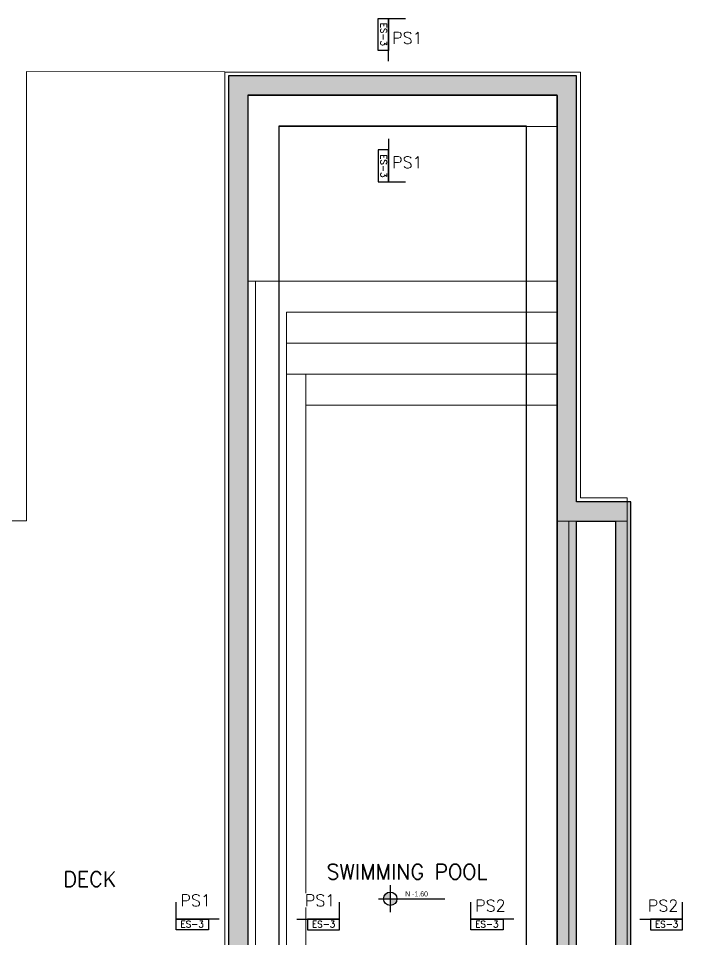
# Model space of a CAD drawing. Header units: metres. Extents: x -25 to 234, y -27 to 52.
# Drawn here: x 123.11 to 131.7, y 38.14 to 50.02 of the extents above; entities that cross this region are included whole.
import ezdxf

# ---------------------------------------------------------------- set-up
doc = ezdxf.new("R2010")
doc.units = ezdxf.units.M
doc.header["$LTSCALE"] = 0.1
doc.header["$MEASUREMENT"] = 0
doc.linetypes.add('CONTINUA', pattern=[0])
for name, color, linetype in [('001-DIMTEXTO', 4, 'Continuous'), ('DIMTEXTO', 4, 'Continuous'), ('HATCH', 8, 'Continuous'), ('MUROS', 7, 'Continuous'), ('TEXTOS', 4, 'Continuous'), ('ZAPATAS', 6, 'Continuous')]:
    doc.layers.add(name, color=color, linetype=linetype)
doc.layers.add('baños', color=251, linetype='Continuous', lineweight=0)
doc.layers.add('piso', color=253, linetype='Continuous', lineweight=0)
doc.layers.add('pisos', color=253, linetype='Continuous', lineweight=0, transparency=0.1)
doc.styles.add('ESC100-2mm', font='arial.ttf', dxfattribs={"height": 0.15})
doc.styles.add('SMPLEX', font='simplex.shx')
doc.styles.get("Standard").update_dxf_attribs({"font": 'arial.ttf'})

# ---------------------------------------------------------------- blocks, each defined once
blk = doc.blocks.new('PL BASE 1N NASAS 09')
at = {"layer": 'TEXTOS', "transparency": 33554534}
h = blk.add_hatch(color=256, dxfattribs=at)
h.dxf.hatch_style = 1
h.paths.add_polyline_path([(-82.479, -45.545, 0.414214), (-82.566, -45.631), (-82.479, -45.631)])
h.paths.add_polyline_path([(-82.393, -45.631), (-82.479, -45.631), (-82.479, -45.718, 0.414214)])
at = {"layer": 'piso'}
for p, q in [((-87.181, -34.943), (-87.181, -40.75)), ((-84.619, -34.95), (-87.181, -34.943)), ((-83.919, -35.654), (-80.319, -35.654)), ((-83.919, -35.654), (-83.919, -37.654)), ((-84.319, -37.654), (-80.319, -37.654)), ((-84.219, -52.854), (-84.219, -37.654)), ((-83.819, -52.454), (-83.819, -38.054)), ((-80.319, -38.054), (-83.819, -38.054)), ((-80.319, -38.454), (-83.819, -38.454)), ((-80.319, -38.854), (-83.819, -38.854)), ((-83.569, -38.854), (-83.569, -51.654)), ((-80.319, -39.254), (-83.569, -39.254)), ((-88.181, -40.75), (-87.181, -40.75)), ((-80.319, -40.754), (-80.319, -49.754)), ((-80.169, -40.754), (-80.169, -49.754)), ((-79.569, -40.754), (-79.569, -49.754)), ((-79.419, -40.754), (-79.419, -49.754))]:
    blk.add_line(p, q, dxfattribs=at)
at = {"layer": 'pisos'}
blk.add_lwpolyline([(-79.419, -49.751), (-80.319, -49.751), (-80.319, -55.254), (-84.319, -55.254), (-84.319, -35.254), (-80.319, -35.254), (-80.319, -40.754), (-79.419, -40.754), (-79.419, -40.454), (-80.019, -40.454), (-80.019, -34.954), (-84.619, -34.954), (-84.619, -55.554), (-80.019, -55.554), (-80.019, -50.051), (-79.419, -50.051), (-79.419, -49.751)], dxfattribs=at)
at = {"layer": 'TEXTOS'}
for p, q in [((-82.479, -45.457), (-82.479, -45.805)), ((-82.633, -45.631), (-81.772, -45.631))]:
    blk.add_line(p, q, dxfattribs=at)
blk.add_circle((-82.479, -45.631), 0.0865, dxfattribs=at)
at = {"layer": 'TEXTOS', "char_height": 0.195, "width": 3.40488, "attachment_point": 7}
for s, insert in [('{\\Fromans|c0; DECK}', (-86.838, -45.475)), ('{\\Fromans|c0; SWIMMING POOL}', (-83.437, -45.38))]:
    blk.add_mtext(s, dxfattribs=dict(at, insert=insert))
at = {"layer": 'TEXTOS', "insert": (-82.286, -45.536), "char_height": 0.065, "attachment_point": 1, "style": 'ESC100-2mm'}
blk.add_mtext_dynamic_manual_height_columns('{\\Ftxt|c0;N -1.60}', width=2.21694, gutter_width=0.5, heights=[0], dxfattribs=at)
blk = doc.blocks.new('A$Cac76d8b6')
at = {"layer": 'HATCH', "linetype": 'CONTINUA'}
h = blk.add_hatch(color=256, dxfattribs=at)
h.dxf.hatch_style = 1
h.paths.add_polyline_path([(45.5958, 24.9281), (41.5958, 24.9281), (41.5958, 4.9281), (45.5958, 4.9281)], flags=16)
h.paths.add_polyline_path([(46.5458, 10.1809), (46.5458, 19.6781), (45.8458, 19.6781), (45.8458, 25.1781), (41.3458, 25.1781), (41.3458, 4.6781), (45.8458, 4.6781), (45.8458, 10.1809)])
h.paths.add_polyline_path([(46.3458, 10.4309), (45.8458, 10.4309), (45.8458, 19.4281), (46.3458, 19.4281)], flags=16)
at = {"layer": 'MUROS', "linetype": 'CONTINUA'}
for points in [[(46.5458, 10.1809), (46.5458, 19.6781), (45.8458, 19.6781), (45.8458, 25.1781), (41.3458, 25.1781), (41.3458, 4.6781), (45.8458, 4.6781), (45.8458, 10.1809)], [(45.5958, 24.9281), (41.5958, 24.9281), (41.5958, 4.9281), (45.5958, 4.9281)], [(46.3458, 10.4309), (45.8458, 10.4309), (45.8458, 19.4281), (46.3458, 19.4281)]]:
    blk.add_lwpolyline(points, close=True, dxfattribs=at)
at = {"layer": 'TEXTOS', "color": 6, "linetype": 'Continuous', "ltscale": 0.01}
for p, q in [((43.2792, 25.9208), (43.6327, 25.9208)), ((43.2792, 23.8092), (43.6327, 23.8092))]:
    blk.add_line(p, q, dxfattribs=at)
at = {"layer": 'TEXTOS', "color": 5, "linetype": 'Continuous', "ltscale": 0.01}
for p, q in [((41.2243, 14.2854), (40.6701, 14.2854)), ((42.2275, 14.2854), (42.7817, 14.2854)), ((45.0337, 14.2854), (44.4795, 14.2854)), ((46.661, 14.2854), (47.2152, 14.2854))]:
    blk.add_line(p, q, dxfattribs=at)
at = {"layer": 'TEXTOS', "color": 8, "linetype": 'Continuous', "ltscale": 0.01}
for points in [[(40.6701, 14.1494), (40.6701, 14.2854), (41.0852, 14.2854), (41.0852, 14.1494)], [(42.7817, 14.1494), (42.7817, 14.2854), (42.3665, 14.2854), (42.3665, 14.1494)], [(44.4795, 14.1494), (44.4795, 14.2854), (44.8946, 14.2854), (44.8946, 14.1494)], [(47.2152, 14.1494), (47.2152, 14.2854), (46.8001, 14.2854), (46.8001, 14.1494)]]:
    blk.add_lwpolyline(points, close=True, dxfattribs=at)
at = {"layer": 'ZAPATAS', "lineweight": 25}
blk.add_lwpolyline([(45.1958, 24.5281), (41.9958, 24.5281), (41.9958, 5.3281), (45.1958, 5.3281)], close=True, dxfattribs=at)
at = {"layer": 'DIMTEXTO', "color": 4, "lineweight": -3, "char_height": 0.15, "attachment_point": 5, "style": 'SMPLEX', "bg_fill": 3, "box_fill_scale": 1.1, "bg_fill_color": 256, "bg_fill_true_color": 13158600, "bg_fill_transparency": 0}
for s, insert in [('PS1', (43.6571, 25.669)), ('PS1', (40.9219, 14.5274)), ('PS2', (46.9634, 14.4606))]:
    blk.add_mtext(s, dxfattribs=dict(at, insert=insert))
at = {"layer": 'TEXTOS', "color": 4, "ltscale": 0.5, "char_height": 0.0825, "attachment_point": 5, "style": 'SMPLEX'}
for insert in [(40.8764, 14.221), (42.5753, 14.221), (44.6859, 14.221), (47.0089, 14.221)]:
    blk.add_mtext('ES-3', dxfattribs=dict(at, insert=insert))
at = {"layer": 'TEXTOS', "color": 5, "linetype": 'Continuous', "ltscale": 0.01}
blk.add_line((43.4152, 25.3666), (43.4152, 25.9208), dxfattribs=at)
at = {"layer": 'TEXTOS', "color": 6, "linetype": 'Continuous', "ltscale": 0.01}
for p, q in [((40.6701, 14.1494), (40.6701, 14.5029)), ((47.2152, 14.1494), (47.2152, 14.5029))]:
    blk.add_line(p, q, dxfattribs=at)
at = {"layer": 'TEXTOS', "color": 8, "linetype": 'Continuous', "ltscale": 0.01}
blk.add_lwpolyline([(43.2792, 25.9208), (43.4152, 25.9208), (43.4152, 25.5057), (43.2792, 25.5057)], close=True, dxfattribs=at)
at = {"layer": 'DIMTEXTO', "color": 4, "lineweight": -3, "char_height": 0.15, "attachment_point": 5, "style": 'SMPLEX', "bg_fill": 3, "box_fill_scale": 1.1, "bg_fill_color": 256, "bg_fill_true_color": 13158600, "bg_fill_transparency": 0}
for s, insert in [('PS1', (43.6571, 24.0611)), ('PS1', (42.5298, 14.5274)), ('PS2', (44.7314, 14.4606))]:
    blk.add_mtext(s, dxfattribs=dict(at, insert=insert))
at = {"layer": 'TEXTOS', "color": 4, "ltscale": 0.5, "insert": (43.3507, 25.7144), "char_height": 0.0825, "attachment_point": 5, "rotation": 270, "style": 'SMPLEX'}
blk.add_mtext('ES-3', dxfattribs=at)
at = {"layer": 'TEXTOS', "color": 5, "linetype": 'Continuous', "ltscale": 0.01}
blk.add_line((43.4152, 24.3634), (43.4152, 23.8092), dxfattribs=at)
at = {"layer": 'TEXTOS', "color": 6, "linetype": 'Continuous', "ltscale": 0.01}
for p, q in [((42.7817, 14.1494), (42.7817, 14.5029)), ((44.4795, 14.1494), (44.4795, 14.5029))]:
    blk.add_line(p, q, dxfattribs=at)
at = {"layer": 'TEXTOS', "color": 8, "linetype": 'Continuous', "ltscale": 0.01}
blk.add_lwpolyline([(43.2792, 23.8092), (43.4152, 23.8092), (43.4152, 24.2243), (43.2792, 24.2243)], close=True, dxfattribs=at)
at = {"layer": 'TEXTOS', "color": 4, "ltscale": 0.5, "insert": (43.3507, 24.0156), "char_height": 0.0825, "attachment_point": 5, "rotation": 270, "style": 'SMPLEX'}
blk.add_mtext('ES-3', dxfattribs=at)

msp = doc.modelspace()

# ---------------------------------------------------------------- block references
at = {"layer": 'baños'}
msp.add_blockref('PL BASE 1N NASAS 09', (210.3991, 84.2818), dxfattribs=at)

# ---------------------------------------------------------------- next in the draw order: block references
at = {"layer": '001-DIMTEXTO', "linetype": 'CONTINUA'}
msp.add_blockref('A$Cac76d8b6', (84.4834, 24.102), dxfattribs=at)

doc.saveas('drawing.dxf')
